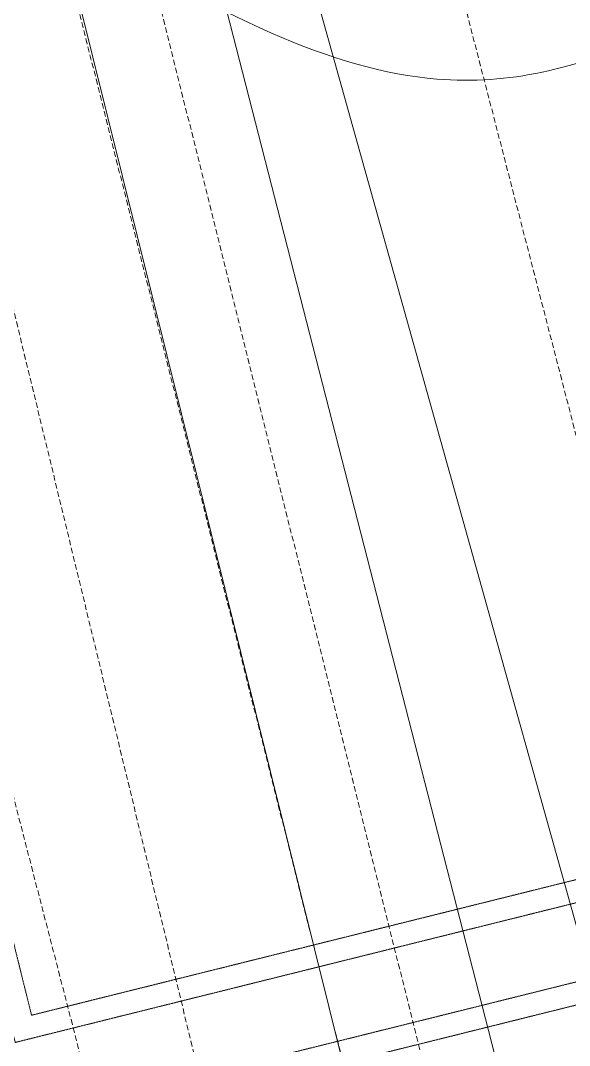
# Model space of a CAD drawing. Header units: inches. Extents: x 122939 to 389145, y 29603 to 574065.
# Drawn here: x 368465 to 368961, y 513283 to 514207 of the extents above; entities that cross this region are included whole.
import ezdxf

# ---------------------------------------------------------------- set-up
doc = ezdxf.new("R2010")
doc.units = ezdxf.units.IN
doc.header["$MEASUREMENT"] = 0
doc.linetypes.add('HIDDEN', pattern=[0.375, 0.25, -0.125])
doc.layers.add('Fabric', color=253, linetype='Continuous', lineweight=0)
doc.layers.add('GRC', color=41, linetype='Continuous', lineweight=0)
doc.layers.add('Layer7', color=8, linetype='Continuous')

# ---------------------------------------------------------------- blocks, each defined once
blk = doc.blocks.new('win1')
at = {"color": 252, "linetype": 'HIDDEN', "ltscale": 0.5, "elevation": 0}
for points in [[(99.59, 2298.59), (1050.41, 2298.59), (1050.41, 398.59), (99.59, 398.59)], [(119.84, 2278.34), (1030.16, 2278.34), (1030.16, 418.83), (119.84, 418.83)], [(99.59, -51.4), (1050.41, -51.4), (1050.41, 329.32), (99.59, 329.32)], [(119.84, -31.15), (1030.16, -31.15), (1030.16, 309.07), (119.84, 309.07)]]:
    blk.add_lwpolyline(points, close=True, dxfattribs=at)
blk = doc.blocks.new('curt')
at = {"layer": 'Fabric', "lineweight": 0}
blk.add_open_spline([(1330.7, 23.43, 0), (1503.79, -687.62, 0), (1621.37, -1040.06, 0), (1984.65, -1504.04, 0), (2204.98, -1680.28, 0), (2374.46, -1676.24, 0), (2477.06, -1657.94, 0), (2604.18, -1584.58, 0)], degree=3, knots=[393.476934, 393.476934, 393.476934, 393.476934, 756.841523, 881.937441, 1071.680382, 1208.200709, 1265.355331, 1265.355331, 1265.355331, 1265.355331], dxfattribs=at)
blk = doc.blocks.new('curt2')
at = {"layer": 'Layer7', "linetype": 'HIDDEN', "lineweight": 0, "ltscale": 20}
for p, q in [((2981.55, 2797.77, 0), (3007.8, 12.26, 0)), ((3118.53, 2797.77, 0), (3102.48, 16.96, 0)), ((3227.15, 2797.77, 0), (3233.55, 34.25, 0)), ((3302.97, 2797.77, 0), (3302.97, 17.66, 0)), ((3554.83, 2797.77, 0), (3581.08, 12.26, 0))]:
    blk.add_line(p, q, dxfattribs=at)
at = {"layer": 'Layer7', "lineweight": 0, "ltscale": 20}
for p, q in [((3232.72, 2797.77, 0), (3232.72, 17.66, 0)), ((3348.28, 2797.77, 0), (3369.44, 43.73, 0)), ((3396.52, 2797.77, 0), (3476.52, 42.03, 0))]:
    blk.add_line(p, q, dxfattribs=at)

msp = doc.modelspace()

# ---------------------------------------------------------------- block references
at = {"layer": 'GRC', "xscale": -1, "rotation": 13.97142328299713}
msp.add_blockref('win1', (369576.106, 513152.488, 0), dxfattribs=at)
at = {"layer": 'GRC', "rotation": 13.97142328298565}
for name, p in [('curt', (366280.902, 515224.776, 0)), ('curt2', (365691.664, 512195.108, 0))]:
    msp.add_blockref(name, p, dxfattribs=at)

doc.saveas('drawing.dxf')
